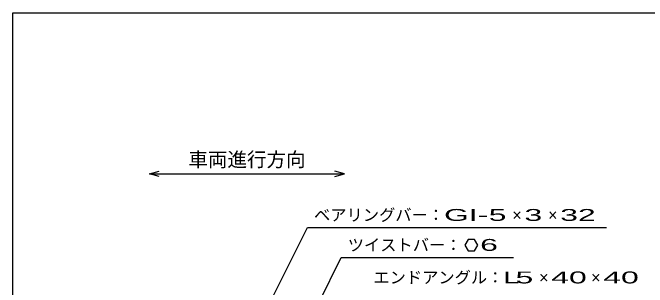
# Model space of a CAD drawing. Units: millimetres, scale not verified. Extents: x -1456 to 1385, y -1026 to 843.
# Drawn here: x -1383 to -602, y 504 to 843 of the extents above; entities that cross this region are included whole.
import ezdxf
from ezdxf.enums import TextEntityAlignment as Align

# ---------------------------------------------------------------- set-up
doc = ezdxf.new("R2010")
doc.units = ezdxf.units.MM
doc.header["$LTSCALE"] = 8
doc.layers.add('0_2', color=150, linetype='Continuous', lineweight=25)
doc.layers.add('22', color=4, linetype='Continuous', lineweight=25)
doc.styles.add('ベクトル', font='')
doc.styles.get('ベクトル').set_extended_font_data('ベクトル')

msp = doc.modelspace()

# ---------------------------------------------------------------- linework, layer by layer
at = {"layer": '0_2'}
for p, q in [((-1383.2, -917.2), (-1383.2, 842.8)), ((-1383.2, 842.8), (1384.8, 842.8))]:
    msp.add_line(p, q, dxfattribs=at)
at = {"layer": '0_2', "color": 4}
for p, q in [((-1214.97, 644.27), (-1202.97, 647.47)), ((-1202.97, 641.07), (-1214.97, 644.27)), ((-1214.97, 644.27), (-974.97, 644.27)), ((-974.97, 644.27), (-986.97, 647.47)), ((-986.97, 641.07), (-974.97, 644.27))]:
    msp.add_line(p, q, dxfattribs=at)
at = {"layer": '22'}
for p, q in [((-1170, 279), (-1020.5, 578)), ((-1020.5, 578), (-652.5, 578)), ((-823, 563.21), (-827, 556.28)), ((-815, 563.21), (-823, 563.21)), ((-811, 556.2), (-815, 563.21)), ((-827, 556.28), (-823, 549.36)), ((-815, 549.36), (-811, 556.28)), ((-823, 549.36), (-815, 549.36)), ((-1097.5, 304), (-979, 541)), ((-979, 541), (-767, 541))]:
    msp.add_line(p, q, dxfattribs=at)

# ---------------------------------------------------------------- texts
at = {"layer": '0_2', "color": 2, "style": 'ベクトル'}
msp.add_text('車両進行方向', height=17.6, dxfattribs=at).set_placement((-1166.97, 661.87), align=Align.MIDDLE_LEFT)
at = {"layer": '22', "color": 2, "style": 'ベクトル'}
for s, p in [('ベアリングバー：', (-1012.5, 593.6)), ('×', (-768.5, 593.6)), ('×', (-724.5, 593.6)), ('ツイストバー：', (-971, 556.6)), ('エンドアングル：', (-939.5, 516.6)), ('×', (-735.5, 516.6)), ('×', (-671.5, 516.6))]:
    msp.add_text(s, height=14.66, dxfattribs=at).set_placement(p, align=Align.MIDDLE_LEFT)
for s, width, p in [('GI-', 2, (-852.5, 593.6)), (' 3 ', 2, (-764.5, 593.6)), (' 32 ', 2, (-720.5, 593.6)), (' 5 ', 2, (-808.5, 593.6)), (' 6 ', 2, (-819, 556.68)), ('L', 1.8, (-779.5, 516.6)), (' 5 ', 2, (-775.5, 516.6)), (' 40 ', 2, (-731.5, 516.6)), (' 40 ', 2, (-667.5, 516.6))]:
    msp.add_text(s, height=14.66, dxfattribs=dict(at, width=width)).set_placement(p, align=Align.MIDDLE_LEFT)

doc.saveas('drawing.dxf')
